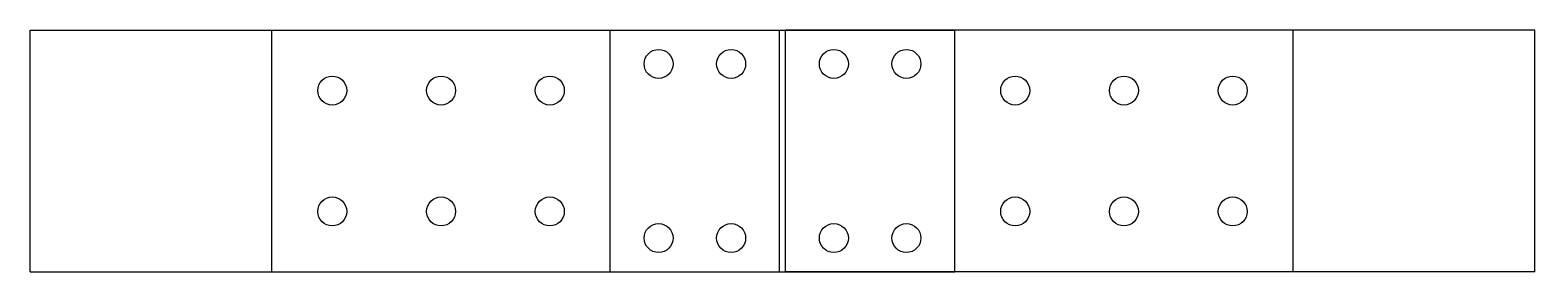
# Model space of a CAD drawing. Header units: millimetres. Extents: x 0 to 1245, y 0 to 200.
import ezdxf

# ---------------------------------------------------------------- set-up
doc = ezdxf.new("R2010")
doc.units = ezdxf.units.MM
for name, color, linetype in [('F1', 3, 'CONTINUOUS'), ('P1', 5, 'CONTINUOUS'), ('P2', 6, 'CONTINUOUS'), ('P3', 1, 'CONTINUOUS')]:
    doc.layers.add(name, color=color, linetype=linetype)

msp = doc.modelspace()

# ---------------------------------------------------------------- linework, layer by layer
at = {"layer": 'F1', "ltscale": 0.3}
for p, q in [((200, 200), (250, 200)), ((200, 150), (200, 200)), ((250, 200), (340, 200)), ((340, 200), (430, 200)), ((430, 200), (480, 200)), ((480, 150), (480, 200)), ((815, 200), (765, 200)), ((765, 150), (765, 200)), ((905, 200), (815, 200)), ((995, 200), (905, 200)), ((1045, 200), (995, 200)), ((1045, 150), (1045, 200)), ((200, 50), (200, 150)), ((480, 50), (480, 150)), ((765, 50), (765, 150)), ((1045, 50), (1045, 150)), ((200, 0), (200, 50)), ((480, 0), (480, 50)), ((765, 0), (765, 50)), ((1045, 0), (1045, 50)), ((200, 0), (250, 0)), ((250, 0), (340, 0)), ((340, 0), (430, 0)), ((430, 0), (480, 0)), ((815, 0), (765, 0)), ((905, 0), (815, 0)), ((995, 0), (905, 0)), ((1045, 0), (995, 0))]:
    msp.add_line(p, q, dxfattribs=at)
at = {"layer": 'F1'}
for centre in [(250, 150), (340, 150), (430, 150), (815, 150), (905, 150), (995, 150), (250, 50), (340, 50), (430, 50), (815, 50), (905, 50), (995, 50)]:
    msp.add_circle(centre, 12, dxfattribs=at)
at = {"layer": 'P1', "ltscale": 0.3}
for p, q in [((0, 200), (250, 200)), ((0, 150), (0, 200)), ((250, 200), (340, 200)), ((340, 200), (430, 200)), ((430, 200), (480, 200)), ((480, 150), (480, 200)), ((815, 200), (765, 200)), ((765, 150), (765, 200)), ((905, 200), (815, 200)), ((995, 200), (905, 200)), ((1245, 200), (995, 200)), ((1245, 150), (1245, 200)), ((0, 50), (0, 150)), ((480, 50), (480, 150)), ((765, 50), (765, 150)), ((1245, 50), (1245, 150)), ((0, 0), (0, 50)), ((480, 0), (480, 50)), ((765, 0), (765, 50)), ((1245, 0), (1245, 50)), ((0, 0), (250, 0)), ((250, 0), (340, 0)), ((340, 0), (430, 0)), ((430, 0), (480, 0)), ((815, 0), (765, 0)), ((905, 0), (815, 0)), ((995, 0), (905, 0)), ((1245, 0), (995, 0))]:
    msp.add_line(p, q, dxfattribs=at)
at = {"layer": 'P1'}
for centre in [(250, 150), (340, 150), (430, 150), (815, 150), (905, 150), (995, 150), (250, 50), (340, 50), (430, 50), (815, 50), (905, 50), (995, 50)]:
    msp.add_circle(centre, 12, dxfattribs=at)
at = {"layer": 'P2', "ltscale": 0.3}
for p, q in [((200, 200), (250, 200)), ((200, 150), (200, 200)), ((250, 200), (340, 200)), ((340, 200), (430, 200)), ((430, 200), (620, 200)), ((620, 150), (620, 200)), ((815, 200), (625, 200)), ((625, 150), (625, 200)), ((905, 200), (815, 200)), ((995, 200), (905, 200)), ((1045, 200), (995, 200)), ((1045, 150), (1045, 200)), ((200, 50), (200, 150)), ((620, 50), (620, 150)), ((625, 50), (625, 150)), ((1045, 50), (1045, 150)), ((200, 0), (200, 50)), ((620, 0), (620, 50)), ((625, 0), (625, 50)), ((1045, 0), (1045, 50)), ((200, 0), (250, 0)), ((250, 0), (340, 0)), ((340, 0), (430, 0)), ((430, 0), (620, 0)), ((815, 0), (625, 0)), ((905, 0), (815, 0)), ((995, 0), (905, 0)), ((1045, 0), (995, 0))]:
    msp.add_line(p, q, dxfattribs=at)
at = {"layer": 'P2'}
for centre in [(520, 172), (580, 172), (665, 172), (725, 172), (250, 150), (340, 150), (430, 150), (815, 150), (905, 150), (995, 150), (250, 50), (340, 50), (430, 50), (815, 50), (905, 50), (995, 50), (520, 28), (580, 28), (665, 28), (725, 28)]:
    msp.add_circle(centre, 12, dxfattribs=at)
at = {"layer": 'P3', "ltscale": 0.3}
for p, q in [((480, 200), (520, 200)), ((480, 172), (480, 200)), ((520, 200), (580, 200)), ((580, 200), (665, 200)), ((665, 200), (725, 200)), ((725, 200), (765, 200)), ((765, 172), (765, 200)), ((480, 28), (480, 172)), ((765, 28), (765, 172)), ((480, 0), (480, 28)), ((765, 0), (765, 28)), ((480, 0), (520, 0)), ((520, 0), (580, 0)), ((580, 0), (665, 0)), ((665, 0), (725, 0)), ((725, 0), (765, 0))]:
    msp.add_line(p, q, dxfattribs=at)
at = {"layer": 'P3'}
for centre in [(520, 172), (580, 172), (665, 172), (725, 172), (520, 28), (580, 28), (665, 28), (725, 28)]:
    msp.add_circle(centre, 12, dxfattribs=at)

doc.saveas('drawing.dxf')
